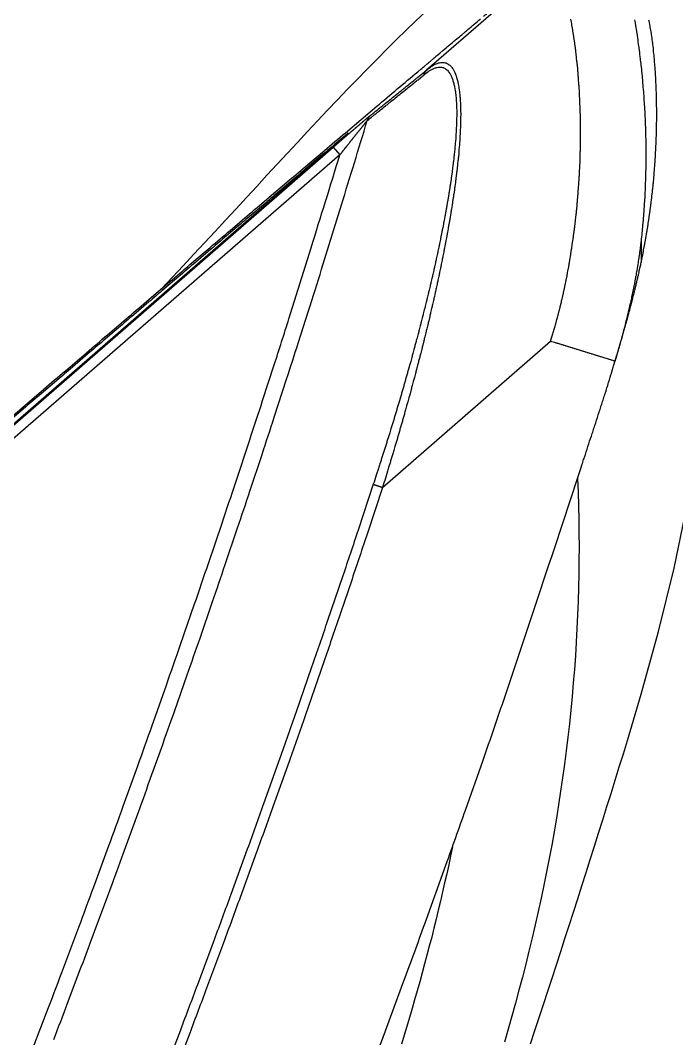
# Model space of a CAD drawing. Extents: x 527 to 614, y 487 to 635.
# Drawn here: x 604.186 to 605.161, y 521.897 to 523.41 of the extents above; entities that cross this region are included whole.
import ezdxf

# ---------------------------------------------------------------- set-up
doc = ezdxf.new("R2010")
doc.units = 0
doc.header["$MEASUREMENT"] = 0
doc.layers.add('1', color=4, linetype='Continuous')
doc.layers.add('204', color=7, linetype='Continuous')

# ---------------------------------------------------------------- blocks, each defined once
blk = doc.blocks.new('55')
at = {"layer": '204', "color": 4, "linetype": 'Continuous'}
for p, q in [((2.337779, 3.394457), (2.187928, 3.264193)), ((-0.526078, 0.91095), (2.049541, 3.149901)), ((2.049541, 3.149901), (2.05938, 3.138582)), ((2.05938, 3.138582), (-0.516238, 0.899631)), ((2.034707, 3.138515), (-0.487342, 0.946132)), ((2.507122, 3.013519), (2.506917, 2.978342)), ((2.12273, 2.644387), (2.372429, 2.861447)), ((2.468086, 2.831843), (2.473232, 2.848701)), ((2.468086, 2.831843), (2.470908, 2.841085))]:
    blk.add_line(p, q, dxfattribs=at)
for points in [[(2.497251, 3.33922, -0.00092852), (2.497985, 3.33475), (2.498706, 3.330252, -0.00092585), (2.499413, 3.325729), (2.500108, 3.321179, -0.00092941), (2.500788, 3.316605), (2.501455, 3.312005, -0.00093264), (2.502108, 3.307381), (2.502746, 3.302733, -0.00093715), (2.503369, 3.298062), (2.503978, 3.293367, -0.00094248), (2.504571, 3.28865), (2.505148, 3.28391, -0.00094872), (2.50571, 3.27915), (2.506256, 3.274367, -0.00095581), (2.506785, 3.269564), (2.507298, 3.26474, -0.00096374), (2.507794, 3.259897), (2.508272, 3.255034, -0.0009725), (2.508734, 3.250152), (2.509177, 3.245251, -0.00098208), (2.509603, 3.240332), (2.51001, 3.235396, -0.00099245), (2.510399, 3.230442), (2.510768, 3.225471, -0.00100362), (2.511119, 3.220485), (2.51145, 3.215482, -0.00101557), (2.511762, 3.210463), (2.512054, 3.20543, -0.00102831), (2.512326, 3.200382), (2.512577, 3.19532, -0.00104182), (2.512808, 3.190244), (2.513017, 3.185155, -0.00105611), (2.513206, 3.180054), (2.513373, 3.17494, -0.00107118), (2.513518, 3.169814), (2.513641, 3.164676, -0.00108703), (2.513741, 3.159528), (2.513819, 3.154369, -0.00110366), (2.513875, 3.1492), (2.513906, 3.144022, -0.00112111), (2.513915, 3.138834), (2.5139, 3.133637, -0.00113925), (2.513861, 3.128433), (2.513797, 3.12322, -0.00115855), (2.513709, 3.118), (2.513597, 3.112773, -0.0011442), (2.513461, 3.107542), (2.513303, 3.10231, -0.00104349), (2.513123, 3.097077), (2.51292, 3.091843, -0.00106499), (2.512695, 3.08661), (2.512447, 3.08138, -0.00107482), (2.512177, 3.076144), (2.511882, 3.070901, -0.00107695), (2.511568, 3.065681), (2.511233, 3.060493, -0.00112217), (2.510867, 3.055225), (2.510464, 3.049836, -0.00102582), (2.510073, 3.044778), (2.509708, 3.040206, -0.00146704), (2.509186, 3.034343), (2.508312, 3.025325, -0.00125265), (2.507127, 3.013523)], [(2.175073, 3.262129), (2.179741, 3.266056, 0.00001455), (2.184412, 3.269985), (2.189085, 3.273917, 0.00001455), (2.19376, 3.27785), (2.198435, 3.281784, 0.00000673), (2.203109, 3.285717), (2.207781, 3.289648, 0.00000091), (2.212449, 3.293576), (2.217112, 3.2975, -0.00000542), (2.22177, 3.30142), (2.226421, 3.305333, -0.00001171), (2.231063, 3.309238), (2.235693, 3.313133, -0.00001803), (2.240318, 3.317023), (2.244948, 3.320916, -0.00002183), (2.249588, 3.324817), (2.254242, 3.328729, -0.00002621), (2.258906, 3.332648), (2.263575, 3.33657, -0.00003278), (2.268245, 3.340493)], [(2.272914, 3.344413, -0.00003906), (2.277578, 3.348328)], [(2.37244, 2.861455), (2.37443, 2.867908, 0.00202201), (2.376367, 2.874368), (2.378246, 2.880835, 0.00203285), (2.380072, 2.88731), (2.381844, 2.893792, 0.00195747), (2.383564, 2.900281), (2.385232, 2.906775, 0.00190239), (2.38685, 2.913276), (2.388416, 2.919783, 0.00184077), (2.389935, 2.926295), (2.391404, 2.932813, 0.00177963), (2.392827, 2.939335), (2.394202, 2.945862, 0.00171728), (2.395533, 2.952394), (2.396818, 2.95893, 0.00165461), (2.398059, 2.965469), (2.399257, 2.972013, 0.00159048), (2.400414, 2.978559), (2.401529, 2.985108, 0.00152967), (2.402604, 2.991661), (2.403638, 2.998222, 0.00152434), (2.404632, 3.004789), (2.405586, 3.011364, 0.00151412), (2.406501, 3.017943), (2.407375, 3.024525, 0.00147852), (2.408211, 3.031108), (2.409006, 3.03769, 0.00145441), (2.409763, 3.044269), (2.41048, 3.050844, 0.00143276), (2.41116, 3.057412), (2.411799, 3.063973, 0.00141569), (2.412402, 3.070523), (2.412965, 3.077061, 0.00140257), (2.41349, 3.083586), (2.413977, 3.090095, 0.00139385), (2.414427, 3.096588), (2.414838, 3.103061, 0.00138837), (2.415213, 3.109512), (2.41555, 3.11594, 0.00139218), (2.41585, 3.122346), (2.416111, 3.128731, 0.00144446), (2.416335, 3.135095), (2.416521, 3.141436, 0.00143693), (2.41667, 3.147755), (2.416783, 3.154048, 0.0014133), (2.41686, 3.160314), (2.416901, 3.16655, 0.0013984), (2.416907, 3.172757), (2.416879, 3.17893, 0.00138632), (2.416817, 3.185069), (2.416721, 3.191171, 0.00137861), (2.416592, 3.197237), (2.416431, 3.203262, 0.00137508), (2.416238, 3.209247), (2.416013, 3.215187, 0.00137605), (2.415757, 3.221084), (2.415471, 3.226933, 0.00138176), (2.415155, 3.232735), (2.414809, 3.238485, 0.00139257), (2.414435, 3.244185), (2.414031, 3.24983, 0.00140892), (2.413601, 3.25542), (2.413142, 3.260952, 0.00143134), (2.412656, 3.266427), (2.412144, 3.271839, 0.0014605), (2.411606, 3.27719), (2.411043, 3.282476, 0.00149722), (2.410454, 3.287697), (2.409841, 3.292849, 0.00154238), (2.409205, 3.297932), (2.408544, 3.302943, 0.00159774), (2.407861, 3.307883), (2.407155, 3.312746, 0.00166261), (2.406427, 3.317534), (2.405678, 3.322242, 0.00174789), (2.404908, 3.326872), (2.404115, 3.331416, 0.00181905), (2.403306, 3.335882), (2.402481, 3.340264, 0.00230408)], [(2.506885, 2.978322), (2.507847, 2.982947, 0.0011229), (2.508799, 2.987624), (2.50974, 2.992356, 0.00107658), (2.51067, 2.997138), (2.511586, 3.001969, 0.0011025), (2.512489, 3.006843), (2.513377, 3.01176, 0.00111839), (2.514248, 3.016715), (2.515103, 3.021707, 0.00114541), (2.515939, 3.026732), (2.516756, 3.031788, 0.00117814), (2.517552, 3.036872), (2.518327, 3.041982, 0.00121742), (2.51908, 3.047113), (2.519808, 3.052257, 0.0012352), (2.52051, 3.057399), (2.521185, 3.062527, 0.0011973), (2.521833, 3.06764), (2.522455, 3.07274, 0.00118795), (2.52305, 3.077827), (2.523619, 3.0829, 0.00117703), (2.524163, 3.087957), (2.524681, 3.092999, 0.0011668), (2.525174, 3.098026), (2.525641, 3.103037, 0.00115755), (2.526083, 3.108031), (2.526501, 3.113007, 0.00114902), (2.526894, 3.117967), (2.527263, 3.122908, 0.00114135), (2.527608, 3.127831), (2.527929, 3.132734, 0.00113453), (2.528227, 3.137619), (2.528501, 3.142483, 0.00112859), (2.528752, 3.147328), (2.52898, 3.152151, 0.00112357), (2.529186, 3.156953), (2.529368, 3.161734, 0.00111949), (2.529529, 3.166493), (2.529668, 3.171228, 0.0011164), (2.529785, 3.175941), (2.529879, 3.18063, 0.00111433), (2.529953, 3.185296), (2.530006, 3.189936, 0.00111333), (2.530038, 3.194552), (2.530048, 3.199143, 0.00111347), (2.530039, 3.203708), (2.530009, 3.208246, 0.00111477), (2.529959, 3.212758), (2.529889, 3.217242, 0.00111736), (2.5298, 3.221699), (2.529691, 3.226128, 0.00112115), (2.529564, 3.230528), (2.529417, 3.234899, 0.00112683), (2.529252, 3.239241), (2.529067, 3.243552, 0.00113207), (2.528865, 3.247833), (2.528645, 3.252083, 0.00110467), (2.528409, 3.256301), (2.528155, 3.260485, 0.00111537), (2.527885, 3.264634), (2.527597, 3.268747, 0.00120497), (2.527292, 3.272824), (2.526969, 3.276862, 0.00128463), (2.526628, 3.280862), (2.526268, 3.28482, 0.0013777), (2.52589, 3.288737), (2.525493, 3.292611, 0.0014797), (2.525078, 3.296441), (2.524643, 3.300226, 0.00159356), (2.524189, 3.303965), (2.523714, 3.307656, 0.00172062), (2.523221, 3.3113), (2.522706, 3.314893, 0.00186299), (2.522172, 3.318436), (2.521617, 3.321926, 0.00202305), (2.521041, 3.325364), (2.520444, 3.328746, 0.00220366), (2.519825, 3.332075), (2.519185, 3.335345, 0.00240827), (2.518523, 3.338559)], [(2.183873, 3.256981), (2.185968, 3.258748, -0.00762654), (2.188037, 3.260385), (2.190078, 3.261887, -0.00892307), (2.19209, 3.263257), (2.194071, 3.264484, -0.0109713), (2.196021, 3.265573), (2.197935, 3.266514, -0.01349924), (2.199815, 3.26731), (2.201657, 3.267952, -0.01670749), (2.20346, 3.268444), (2.205222, 3.268777, -0.02045552), (2.206943, 3.268953), (2.20862, 3.268963, -0.02424818), (2.210252, 3.268812), (2.211836, 3.268489, -0.02703336), (2.213372, 3.267998), (2.214858, 3.26733, -0.02764342), (2.216291, 3.266488), (2.217666, 3.265464, -0.02575027), (2.218982, 3.264269), (2.220239, 3.262897, -0.02128748), (2.221437, 3.261359), (2.222574, 3.259652, -0.01707529), (2.223654, 3.257785), (2.224672, 3.255755, -0.01362786), (2.225632, 3.253571), (2.22653, 3.25123, -0.01096571), (2.22737, 3.248742), (2.228149, 3.246103, -0.00895517), (2.228868, 3.243323), (2.229526, 3.240399, -0.00743794), (2.230125, 3.23734), (2.230662, 3.234143, -0.00628884), (2.231139, 3.230817), (2.231554, 3.22736, -0.00535515), (2.231911, 3.223781), (2.232209, 3.220083, -0.00441734), (2.232452, 3.216274), (2.232639, 3.212355, -0.00376416), (2.232774, 3.208335), (2.232854, 3.204213, -0.00325002), (2.232885, 3.2), (2.232864, 3.195695, -0.00283945), (2.232796, 3.191307), (2.232679, 3.186837, -0.00250821), (2.232516, 3.182293), (2.232307, 3.177677, -0.00223849), (2.232055, 3.172996), (2.231759, 3.168252, -0.00201727), (2.231422, 3.163452), (2.231044, 3.1586, -0.00183473), (2.230627, 3.1537), (2.230171, 3.148753, -0.00166784), (2.229679, 3.143757), (2.229149, 3.138705, -0.00150138), (2.228584, 3.133602), (2.227983, 3.12845, -0.00139313), (2.227348, 3.123252), (2.226679, 3.118009, -0.00128794), (2.225978, 3.112725), (2.225244, 3.107399, -0.0011975), (2.22448, 3.102037), (2.223685, 3.096639, -0.00111637), (2.222862, 3.091209), (2.222009, 3.085747, -0.00104422), (2.221129, 3.080257), (2.220222, 3.074739, -0.00097989), (2.219289, 3.069199), (2.218331, 3.063636, -0.0009215), (2.217349, 3.058053), (2.216342, 3.052452, -0.000856), (2.215313, 3.046832), (2.214261, 3.041193, -0.00080924), (2.213188, 3.035537), (2.212092, 3.029864, -0.0007797), (2.210975, 3.024175), (2.209837, 3.01847, -0.00074801), (2.208678, 3.01275), (2.207498, 3.007015, -0.00071898), (2.206299, 3.001268), (2.20508, 2.995507, -0.00069122), (2.203843, 2.989734), (2.202586, 2.983949, -0.00066495), (2.20131, 2.978153), (2.200017, 2.972346, -0.00064), (2.198706, 2.966531), (2.197377, 2.960706, -0.00061629), (2.196032, 2.954872), (2.19467, 2.949031, -0.00059374), (2.193292, 2.943183), (2.191897, 2.937329, -0.00057226), (2.190488, 2.931469), (2.189063, 2.925604, -0.00055179), (2.187624, 2.919734), (2.18617, 2.913861, -0.00053225), (2.184702, 2.907984), (2.183221, 2.902105, -0.0005136), (2.181726, 2.896225), (2.180218, 2.890343, -0.00049577), (2.178698, 2.884461), (2.177166, 2.878579, -0.00047872), (2.175622, 2.872698), (2.174067, 2.866818, -0.00046232), (2.172501, 2.860941), (2.170924, 2.855066, -0.00044764), (2.169336, 2.849193), (2.167736, 2.843319, -0.00043988), (2.166125, 2.837443), (2.164503, 2.831566, -0.00043392), (2.16287, 2.825688), (2.161225, 2.819809, -0.00042734), (2.159569, 2.813929), (2.157902, 2.808048, -0.00042097), (2.156224, 2.802166), (2.154535, 2.796283, -0.0004146), (2.152835, 2.790399), (2.151124, 2.784514, -0.00040829), (2.149403, 2.778628), (2.147671, 2.772741, -0.00040202), (2.145928, 2.766853), (2.144175, 2.760964, -0.00039576), (2.142411, 2.755074), (2.140637, 2.749183, -0.00038964), (2.138853, 2.743291), (2.137058, 2.737397, -0.00038322), (2.135254, 2.731505), (2.13344, 2.725613, -0.00037803), (2.131614, 2.719715), (2.129776, 2.713807, -0.00036878), (2.127935, 2.707922), (2.126096, 2.702071, -0.00037367), (2.124216, 2.696125), (2.122282, 2.690039, -0.00033298), (2.120459, 2.684325), (2.118807, 2.679159, -0.00046072), (2.116664, 2.672522), (2.113336, 2.662298, -0.00037987), (2.108961, 2.648908)], [(2.187921, 3.264197), (2.190003, 3.26595, -0.00778553), (2.192058, 3.267573), (2.194088, 3.269061, -0.00910954), (2.19609, 3.270415), (2.198062, 3.271628, -0.0111682), (2.200004, 3.272701), (2.201914, 3.273627, -0.01368109), (2.203791, 3.27441), (2.205632, 3.275039, -0.01681523), (2.207437, 3.275519), (2.209203, 3.27584, -0.02039112), (2.210932, 3.276006), (2.212618, 3.276008, -0.02389269), (2.214264, 3.27585), (2.215864, 3.275523, -0.02633571), (2.217421, 3.27503), (2.218932, 3.274361, -0.02672095), (2.220393, 3.273522), (2.221799, 3.272504, -0.02486956), (2.223152, 3.271315), (2.224449, 3.269954, -0.02071707), (2.225691, 3.268428), (2.226876, 3.266735, -0.01675986), (2.228006, 3.264883), (2.229079, 3.262868, -0.013479), (2.230098, 3.260701), (2.231058, 3.258378, -0.01091238), (2.231963, 3.255907), (2.23281, 3.253285, -0.00895202), (2.233602, 3.250521), (2.234334, 3.247613, -0.00745851), (2.235011, 3.244568), (2.235629, 3.241384, -0.00631788), (2.23619, 3.238069), (2.236692, 3.234621, -0.00539306), (2.237138, 3.231049), (2.237528, 3.227355, -0.00448275), (2.237865, 3.223546), (2.238147, 3.219624, -0.00382052), (2.238378, 3.215598), (2.238557, 3.211467, -0.00330203), (2.238687, 3.207241), (2.238767, 3.20292, -0.00288782), (2.2388, 3.198512), (2.238785, 3.194019, -0.00255415), (2.238726, 3.189449), (2.23862, 3.184802, -0.00228277), (2.238472, 3.180087), (2.23828, 3.175306, -0.00206057), (2.238047, 3.170465), (2.237773, 3.165567, -0.00187754), (2.23746, 3.160619), (2.237108, 3.155619, -0.00170827), (2.236719, 3.150566), (2.236292, 3.145455, -0.00153575), (2.23583, 3.14029), (2.235332, 3.135072, -0.00142529), (2.2348, 3.129806), (2.234233, 3.124491, -0.00131774), (2.233634, 3.119132), (2.233002, 3.113729, -0.00122543), (2.232339, 3.108286), (2.231645, 3.102804, -0.0011427), (2.230922, 3.097286), (2.230169, 3.091734, -0.00106921), (2.229388, 3.086151), (2.228579, 3.080537, -0.00100378), (2.227744, 3.074897), (2.226882, 3.069232, -0.00094446), (2.225995, 3.063544), (2.225084, 3.057834, -0.00087844), (2.22415, 3.052104), (2.223191, 3.046354, -0.00083053), (2.22221, 3.040584), (2.221207, 3.034795, -0.00079952), (2.220181, 3.028988), (2.219133, 3.023163, -0.00076668), (2.218065, 3.017322), (2.216975, 3.011465, -0.00073658), (2.215864, 3.005593), (2.214733, 2.999706, -0.00070791), (2.213583, 2.993805), (2.212412, 2.987891, -0.00068083), (2.211223, 2.981965), (2.210014, 2.976027, -0.00065518), (2.208788, 2.970079), (2.207543, 2.964119, -0.00063086), (2.206281, 2.958151), (2.205001, 2.952173, -0.00060779), (2.203705, 2.946188), (2.202392, 2.940195, -0.00058587), (2.201063, 2.934195), (2.199718, 2.928189, -0.00056504), (2.198358, 2.922178), (2.196982, 2.916163, -0.00054522), (2.195592, 2.910144), (2.194188, 2.904121, -0.00052635), (2.19277, 2.898097), (2.191338, 2.89207, -0.00050835), (2.189894, 2.886043), (2.188436, 2.880015, -0.0004912), (2.186966, 2.873988), (2.185484, 2.867961, -0.00047475), (2.183991, 2.861937), (2.182486, 2.855916, -0.00045981), (2.18097, 2.849895), (2.179441, 2.843873, -0.00045076), (2.177901, 2.837849), (2.176349, 2.831823, -0.00044466), (2.174785, 2.825796), (2.173209, 2.819768, -0.00043784), (2.171621, 2.813738), (2.170022, 2.807707, -0.00043128), (2.168411, 2.801675), (2.166789, 2.795641, -0.00042471), (2.165156, 2.789606), (2.163511, 2.783569, -0.00041819), (2.161855, 2.777531), (2.160188, 2.771492, -0.00041173), (2.15851, 2.765451), (2.15682, 2.759409, -0.00040529), (2.15512, 2.753366), (2.153409, 2.747322, -0.00039899), (2.151687, 2.741276), (2.149955, 2.735229, -0.00039239), (2.148212, 2.729182), (2.146459, 2.723136, -0.00038705), (2.144694, 2.717083), (2.142915, 2.711019, -0.00037756), (2.141134, 2.704979), (2.139354, 2.698974, -0.00038255), (2.137534, 2.692871), (2.135659, 2.686624, -0.00034089), (2.133893, 2.680758), (2.132291, 2.675455, -0.00047166), (2.130212, 2.668642), (2.126981, 2.658145, -0.00038887), (2.122733, 2.644398)], [(1.555471, 2.735449, -0.00008432), (1.587689, 2.763044), (1.619672, 2.790418, -0.00008666), (1.651424, 2.817575), (1.682927, 2.844499, -0.00008934), (1.714187, 2.871197), (1.745189, 2.897654, -0.00009231), (1.775927, 2.923866), (1.80638, 2.949815, -0.00009596), (1.836591, 2.975537), (1.866554, 3.001028, -0.00009902), (1.896128, 3.026167), (1.925241, 3.050895, -0.00010634), (1.954484, 3.07571), (1.984038, 3.100763, -0.00010138), (2.011609, 3.124122), (2.036386, 3.145103, -0.00014747), (2.06745, 3.171359), (2.114306, 3.210895, -0.00013672), (2.175073, 3.262129)], [(2.100007, 3.189461), (2.102103, 3.191149, 0.00000281), (2.104199, 3.192836), (2.106296, 3.194524, 0.00000281), (2.108392, 3.196211), (2.110488, 3.197899, 0.00000248), (2.112585, 3.199586), (2.114681, 3.201274, 0.00000223), (2.116778, 3.202962), (2.118874, 3.204649, 0.00000195), (2.12097, 3.206337), (2.123067, 3.208025, 0.00000169), (2.125163, 3.209713), (2.12726, 3.211401, 0.00000142), (2.129356, 3.213089), (2.131453, 3.214777, 0.00000115), (2.133549, 3.216465), (2.135646, 3.218153, 0.00000088), (2.137743, 3.219841), (2.139839, 3.221529, 0.00000062), (2.141936, 3.223217), (2.144033, 3.224905, 0.00000035), (2.146129, 3.226593), (2.148226, 3.228281, 0.00000008), (2.150323, 3.22997), (2.15242, 3.231658, -0.00000019), (2.154516, 3.233346), (2.156612, 3.235033, -0.00000046), (2.15871, 3.236722), (2.160811, 3.238414, -0.00000071), (2.162903, 3.240099), (2.164984, 3.241774, -0.00000102), (2.167097, 3.243475), (2.16926, 3.245217, -0.00000115), (2.171291, 3.246852), (2.173127, 3.24833, -0.00000205), (2.175485, 3.250228), (2.179117, 3.253152, -0.00000204), (2.183873, 3.256981)], [(2.104055, 3.19659), (2.106149, 3.198278, -0.00000235), (2.108244, 3.199966), (2.110338, 3.201655, -0.00000235), (2.112432, 3.203343), (2.114527, 3.205031, -0.0000019), (2.116621, 3.20672), (2.118716, 3.208408, -0.00000156), (2.12081, 3.210096), (2.122905, 3.211785, -0.00000119), (2.125, 3.213473), (2.127095, 3.215162, -0.00000083), (2.12919, 3.216851), (2.131285, 3.21854, -0.00000046), (2.13338, 3.220228), (2.135476, 3.221917, -0.0000001), (2.137571, 3.223606), (2.139667, 3.225296, 0.00000026), (2.141762, 3.226985), (2.143858, 3.228674, 0.00000062), (2.145955, 3.230364), (2.148051, 3.232054, 0.00000098), (2.150147, 3.233744), (2.152244, 3.235434, 0.00000134), (2.154341, 3.237124), (2.156438, 3.238814, 0.0000017), (2.158535, 3.240505), (2.160631, 3.242195, 0.00000207), (2.16273, 3.243887), (2.164832, 3.245581, 0.0000024), (2.166926, 3.247269), (2.169008, 3.248947, 0.00000286), (2.171123, 3.250653), (2.173288, 3.252398, 0.00000289), (2.175321, 3.254037), (2.177159, 3.255519, 0.00000465), (2.17952, 3.257423), (2.183157, 3.260356, 0.00000434), (2.187921, 3.264197)], [(2.187921, 3.264197), (2.187766, 3.264059, 0.00436196), (2.187613, 3.263918), (2.187463, 3.263775, 0.00436256), (2.187315, 3.263629), (2.18717, 3.26348, 0.00431929), (2.187027, 3.263329), (2.186887, 3.263175, 0.00428797), (2.186749, 3.263019), (2.186614, 3.26286, 0.0042564), (2.186482, 3.262699), (2.186352, 3.262536, 0.00422754), (2.186225, 3.262371), (2.186101, 3.262203, 0.00420098), (2.18598, 3.262033), (2.185861, 3.26186, 0.004177), (2.185745, 3.261686), (2.185632, 3.26151, 0.00415566), (2.185522, 3.261331), (2.185415, 3.261151, 0.00413714), (2.18531, 3.260969), (2.185209, 3.260784, 0.00412112), (2.185111, 3.260598), (2.185015, 3.26041, 0.00410897), (2.184923, 3.260221), (2.184833, 3.260029, 0.00409586), (2.184747, 3.259836), (2.184664, 3.259642, 0.00409886), (2.184583, 3.259445), (2.184506, 3.259247, 0.004058), (2.184432, 3.259048), (2.184362, 3.258849, 0.00418156), (2.184294, 3.258645), (2.184229, 3.258435, 0.00377918), (2.184169, 3.258236), (2.184117, 3.258057, 0.00535307), (2.184057, 3.257823), (2.183975, 3.257459, 0.00449216), (2.183873, 3.256981)], [(2.049538, 3.149904), (2.050304, 3.15057, -0.00002642), (2.051071, 3.151236), (2.051838, 3.151902, -0.00002641), (2.052605, 3.152567), (2.053371, 3.153233, -0.00002735), (2.054138, 3.153898), (2.054905, 3.154563, -0.00002807), (2.055671, 3.155228), (2.056438, 3.155892, -0.00002889), (2.057203, 3.156556), (2.057969, 3.15722, -0.00002972), (2.058734, 3.157883), (2.059499, 3.158545, -0.00003058), (2.060263, 3.159207), (2.061027, 3.159868, -0.00003147), (2.06179, 3.160528), (2.062552, 3.161188, -0.0000324), (2.063314, 3.161847), (2.064074, 3.162505, -0.00003336), (2.064834, 3.163162), (2.065593, 3.163818, -0.00003437), (2.066351, 3.164473), (2.067108, 3.165126, -0.00003541), (2.067863, 3.165779), (2.068618, 3.166431, -0.0000365), (2.069371, 3.167081), (2.070123, 3.16773, -0.00003763), (2.070874, 3.168377), (2.071624, 3.169024, -0.00003881), (2.072371, 3.169668), (2.073118, 3.170312, -0.00004004), (2.073863, 3.170953), (2.074606, 3.171593, -0.00004132), (2.075347, 3.172232), (2.076087, 3.172868, -0.00004267), (2.076825, 3.173503), (2.077561, 3.174136, -0.00004407), (2.078296, 3.174768), (2.079028, 3.175397, -0.00004554), (2.079758, 3.176024), (2.080486, 3.176649, -0.00004708), (2.081212, 3.177273), (2.081936, 3.177894, -0.00004946), (2.082657, 3.178512), (2.083376, 3.179128, -0.00005516), (2.084091, 3.179741), (2.084803, 3.180351, -0.00006159), (2.085511, 3.180958), (2.086216, 3.18156, -0.00006843), (2.086916, 3.182159), (2.087611, 3.182753, -0.00007453), (2.088301, 3.183343), (2.088987, 3.183928, -0.00007953), (2.089667, 3.184508), (2.090342, 3.185083, -0.00008532), (2.091012, 3.185654), (2.091675, 3.186219, -0.00009164), (2.092333, 3.186778), (2.092984, 3.187332, -0.00009882), (2.09363, 3.187879), (2.094268, 3.188421, -0.00011053), (2.094898, 3.188955), (2.09552, 3.189482, -0.00012929), (2.096134, 3.190001), (2.096737, 3.19051, -0.00015077), (2.09733, 3.191011), (2.097911, 3.1915, -0.00017788), (2.098481, 3.19198), (2.099039, 3.192448, -0.00020849), (2.099582, 3.192904), (2.100108, 3.193344, -0.00026094), (2.100626, 3.193776), (2.101135, 3.1942, -0.00032114), (2.101605, 3.194591), (2.102022, 3.194937, -0.00062529), (2.10251, 3.195337), (2.103196, 3.195895, -0.00091496), (2.104055, 3.19659)], [(2.104055, 3.19659), (2.103854, 3.196408, 0.00554333), (2.103656, 3.196222), (2.103462, 3.196032, 0.0054829), (2.103272, 3.195836), (2.103085, 3.195635, 0.00552525), (2.102903, 3.19543), (2.102724, 3.195221, 0.00552726), (2.10255, 3.195007), (2.102381, 3.194788, 0.00553018), (2.102216, 3.194566), (2.102055, 3.194339, 0.00552195), (2.1019, 3.194109), (2.101749, 3.193875, 0.00550772), (2.101603, 3.193637), (2.101463, 3.193395, 0.00548069), (2.101327, 3.193151), (2.101197, 3.192903, 0.00546324), (2.101072, 3.192651), (2.100952, 3.192397, 0.00537948), (2.100838, 3.192141), (2.10073, 3.191884, 0.0054942), (2.100627, 3.19162), (2.100528, 3.191347, 0.00493449), (2.100438, 3.19109), (2.100359, 3.190856, 0.00685008), (2.100271, 3.190553), (2.100153, 3.190081, 0.00570443), (2.100007, 3.189461)], [(1.6342, 1.823735, 0.000732), (1.65476, 1.877693), (1.675156, 1.931708, 0.00073194), (1.695394, 1.985777), (1.715469, 2.039904, 0.00073211), (1.735387, 2.094085), (1.755141, 2.148324, 0.0007322), (1.774737, 2.202616), (1.794169, 2.256964, 0.00073241), (1.813445, 2.311371), (1.832559, 2.365839, 0.00073191), (1.851512, 2.420349), (1.870294, 2.474894, 0.00073371), (1.888936, 2.52955), (1.90744, 2.584347, 0.00072723), (1.925718, 2.638975), (1.943733, 2.69333, 0.00074931), (1.961859, 2.748624), (1.980216, 2.805276, 0.00067785), (1.997357, 2.858496), (2.012774, 2.906637, 0.00095557), (2.032214, 2.968591), (2.061688, 3.06418, 0.00080225), (2.100007, 3.189461)], [(2.059372, 3.138574), (2.059944, 3.1393, -0.00001588), (2.060516, 3.140026), (2.061089, 3.140751, -0.00001587), (2.061661, 3.141477), (2.062233, 3.142202, -0.00001912), (2.062805, 3.142927), (2.063377, 3.143652, -0.00002156), (2.063949, 3.144376), (2.06452, 3.1451, -0.00002424), (2.065092, 3.145824), (2.065663, 3.146547, -0.0000269), (2.066233, 3.147269), (2.066803, 3.147991, -0.00002961), (2.067373, 3.148712), (2.067943, 3.149432, -0.00003235), (2.068512, 3.150151), (2.06908, 3.15087, -0.00003514), (2.069648, 3.151588), (2.070215, 3.152304, -0.00003799), (2.070781, 3.15302), (2.071347, 3.153734, -0.00004088), (2.071912, 3.154448), (2.072477, 3.15516, -0.00004384), (2.07304, 3.155871), (2.073603, 3.15658, -0.00004687), (2.074165, 3.157288), (2.074726, 3.157995, -0.00004998), (2.075286, 3.1587), (2.075845, 3.159404, -0.00005316), (2.076403, 3.160106), (2.07696, 3.160806, -0.00005644), (2.077516, 3.161505), (2.07807, 3.162201, -0.00005981), (2.078624, 3.162896), (2.079176, 3.16359, -0.00006328), (2.079727, 3.164281), (2.080276, 3.16497, -0.00006687), (2.080825, 3.165657), (2.081372, 3.166342, -0.00007059), (2.081917, 3.167025), (2.082461, 3.167705, -0.00007443), (2.083004, 3.168383), (2.083545, 3.169059, -0.00007826), (2.084084, 3.169732), (2.084621, 3.170403, -0.00008177), (2.085156, 3.17107), (2.085689, 3.171733, -0.0000859), (2.086219, 3.172393), (2.086746, 3.173049, -0.00008965), (2.08727, 3.1737), (2.08779, 3.174346, -0.00007308), (2.088307, 3.174988), (2.08882, 3.175625, -0.00003083), (2.089329, 3.176257), (2.089833, 3.176883, 0.00000934), (2.090334, 3.177504), (2.090829, 3.178119, 0.00005307), (2.091319, 3.178728), (2.091804, 3.179331, 0.00009708), (2.092284, 3.179928), (2.092758, 3.180519, 0.00009238), (2.093226, 3.181102), (2.093687, 3.181677, 0.00001982), (2.094141, 3.182243), (2.094588, 3.182799, -0.00004895), (2.095026, 3.183345), (2.095456, 3.18388, -0.00012915), (2.095878, 3.184404), (2.09629, 3.184916, -0.00022019), (2.096692, 3.185413), (2.097081, 3.185895, -0.00032886), (2.097465, 3.186367), (2.097842, 3.18683, -0.00033652), (2.098191, 3.187257), (2.0985, 3.187636, -0.00039699), (2.098862, 3.188076), (2.09937, 3.188692, -0.00038482), (2.100007, 3.189461)], [(2.070592, 3.169991), (2.050748, 3.153254, 0.00009481), (2.030708, 3.136341), (2.010464, 3.119242, 0.000091), (1.990028, 3.101968), (1.969395, 3.084515, 0.00008744), (1.948576, 3.066892), (1.927566, 3.049095, 0.00008423), (1.906375, 3.031133), (1.884999, 3.013002, 0.00008133), (1.863449, 2.994711), (1.841719, 2.976255, 0.00007871), (1.81982, 2.957644), (1.797748, 2.938874, 0.00007634), (1.775513, 2.919954), (1.753111, 2.90088, 0.00007419), (1.730552, 2.881662), (1.707835, 2.862296, 0.00007227), (1.684967, 2.842791), (1.661947, 2.823145, 0.00007056), (1.638784, 2.803366), (1.615476, 2.783451, 0.00006904), (1.592032, 2.763409), (1.56845, 2.743238, 0.0000677), (1.544739, 2.722945)], [(2.070592, 3.169991), (2.070804, 3.170173, -0.00128431), (2.071, 3.170338), (2.07118, 3.170488, -0.00189749), (2.071333, 3.170614), (2.071446, 3.170704, -0.00504955), (2.071515, 3.170756), (2.071539, 3.170768, -0.19726684), (2.07152, 3.170742), (2.071457, 3.170679, -0.01207427), (2.071354, 3.170582), (2.071214, 3.170452, -0.00231484), (2.071044, 3.170297), (2.07085, 3.170122, -0.00079062), (2.07064, 3.169933), (2.070419, 3.169735, -0.00038175), (2.070191, 3.169531), (2.069955, 3.169321, -0.00027173), (2.069713, 3.169105), (2.069465, 3.168885, -0.00019884), (2.069212, 3.168661), (2.068955, 3.168433, -0.00013939), (2.068695, 3.168203), (2.068432, 3.167971, -0.00009234), (2.068168, 3.167737), (2.067902, 3.167502, -0.00007257), (2.067635, 3.167267), (2.067366, 3.16703, -0.00006803), (2.067096, 3.166792), (2.066825, 3.166553, -0.00006109), (2.066553, 3.166313), (2.06628, 3.166073, -0.00005526), (2.066006, 3.165832), (2.065731, 3.16559, -0.00004958), (2.065455, 3.165348), (2.065179, 3.165105, -0.00004424), (2.064902, 3.164862), (2.064625, 3.164619, -0.00003912), (2.064348, 3.164375), (2.06407, 3.164131, -0.00003419), (2.063792, 3.163888), (2.063514, 3.163644, -0.00002942), (2.063237, 3.1634), (2.062959, 3.163157, -0.00002474), (2.062682, 3.162914), (2.062405, 3.162671, -0.00002073), (2.062128, 3.162428), (2.061851, 3.162186, -0.00002012), (2.061574, 3.161943), (2.061297, 3.1617, -0.0000202), (2.061019, 3.161457), (2.06074, 3.161213, -0.0000199), (2.060461, 3.160968), (2.06018, 3.160722, -0.00001945), (2.059898, 3.160475), (2.059614, 3.160227, -0.00001867), (2.059329, 3.159977), (2.059042, 3.159727, -0.00001763), (2.058754, 3.159475), (2.058465, 3.159222, -0.00001671), (2.058174, 3.158968), (2.057883, 3.158713, -0.00001584), (2.05759, 3.158457), (2.057297, 3.158201, -0.00001505), (2.057003, 3.157944), (2.056707, 3.157686, -0.00001431), (2.056412, 3.157427), (2.056115, 3.157168, -0.00001362), (2.055818, 3.156908), (2.05552, 3.156648, -0.00001298), (2.055222, 3.156388), (2.054923, 3.156127, -0.00001238), (2.054625, 3.155866), (2.054325, 3.155605, -0.00001182), (2.054026, 3.155344), (2.053727, 3.155082, -0.0000113), (2.053427, 3.154821), (2.053128, 3.154559, -0.00001081), (2.052828, 3.154298), (2.052529, 3.154037, -0.00001035), (2.05223, 3.153776), (2.051932, 3.153516, -0.00000991), (2.051634, 3.153256), (2.051336, 3.152996, -0.0000095), (2.051039, 3.152736), (2.050742, 3.152478, -0.00000912), (2.050446, 3.15222), (2.050151, 3.151962, -0.00000875), (2.049856, 3.151705), (2.049563, 3.151449, -0.00000843), (2.04927, 3.151194), (2.048978, 3.15094, -0.00000829), (2.048687, 3.150686), (2.048397, 3.150433, -0.00000816), (2.048107, 3.15018), (2.047817, 3.149928, -0.000008), (2.047528, 3.149676), (2.04724, 3.149424, -0.00000782), (2.046952, 3.149173), (2.046663, 3.148922, -0.00000761), (2.046375, 3.148671), (2.046088, 3.14842, -0.00000737), (2.0458, 3.148169), (2.045512, 3.147918, -0.00000711), (2.045224, 3.147667), (2.044935, 3.147416, -0.00000685), (2.044647, 3.147165), (2.044358, 3.146913, -0.00000676), (2.044068, 3.146661), (2.043779, 3.146409, -0.00000681), (2.043489, 3.146156), (2.043198, 3.145903, -0.00000682), (2.042908, 3.14565), (2.042616, 3.145397, -0.00000684), (2.042325, 3.145143), (2.042033, 3.144888, -0.00000685), (2.04174, 3.144634), (2.041447, 3.144379, -0.00000686), (2.041154, 3.144123), (2.04086, 3.143867, -0.00000686), (2.040565, 3.143611), (2.04027, 3.143354, -0.00000686), (2.039974, 3.143097), (2.039678, 3.142839, -0.00000684), (2.039381, 3.142581), (2.039084, 3.142322, -0.00000688), (2.038787, 3.142063), (2.03849, 3.141805, -0.0000068), (2.038193, 3.141546), (2.037896, 3.141288, -0.00000756), (2.037602, 3.141032), (2.037311, 3.140779, -0.00000535), (2.037017, 3.140523), (2.036718, 3.140263, 0.00000643), (2.036439, 3.140021), (2.036188, 3.139802, 0.00016497), (2.035865, 3.13952), (2.035365, 3.139083, 0.00025197), (2.034709, 3.138508)], [(2.066618, 3.164702), (2.066717, 3.164835, 0.00000432), (2.066816, 3.164967), (2.066916, 3.1651, 0.00000434), (2.067015, 3.165232), (2.067114, 3.165365, 0.00000025), (2.067213, 3.165497), (2.067313, 3.165629, -0.00000279), (2.067412, 3.165762), (2.067511, 3.165894, -0.0000061), (2.06761, 3.166027), (2.06771, 3.166159, -0.00000935), (2.067809, 3.166291), (2.067908, 3.166424, -0.00001261), (2.068007, 3.166556), (2.068107, 3.166688, -0.00001587), (2.068206, 3.166821), (2.068305, 3.166953, -0.00001913), (2.068405, 3.167085), (2.068504, 3.167218, -0.00002239), (2.068603, 3.16735), (2.068703, 3.167482, -0.00002565), (2.068802, 3.167614), (2.068901, 3.167747, -0.00002893), (2.069001, 3.167879), (2.0691, 3.168011, -0.00003216), (2.069199, 3.168143), (2.069299, 3.168275, -0.00003554), (2.069398, 3.168407), (2.069498, 3.16854, -0.00003842), (2.069597, 3.168672), (2.069696, 3.168803, -0.00004309), (2.069796, 3.168936), (2.069898, 3.169072, -0.00004168), (2.069995, 3.1692), (2.070082, 3.169315, -0.00006406), (2.070194, 3.169464), (2.070366, 3.169692, -0.00005784), (2.070592, 3.169991)], [(1.603781, 1.81189), (1.626547, 1.871478, 0.00080962), (1.649121, 1.931133), (1.671495, 1.990858, 0.00080974), (1.693677, 2.050649), (1.715658, 2.110508, 0.00081004), (1.737448, 2.170438), (1.75904, 2.230444, 0.00080953), (1.780435, 2.2905), (1.801622, 2.350603, 0.00081157), (1.822637, 2.410836), (1.84348, 2.47123, 0.00080441), (1.864055, 2.531444), (1.884318, 2.591364, 0.00082888), (1.904688, 2.652326), (1.9253, 2.714793, 0.0007497), (1.944537, 2.77348), (1.961833, 2.826571, 0.00105758), (1.983602, 2.894908), (2.016558, 3.000359, 0.00089116), (2.059372, 3.138574)], [(2.507127, 3.013523), (2.506876, 3.011304, -0.0007418), (2.506618, 3.009085), (2.506354, 3.006868, -0.00074193), (2.506083, 3.004651), (2.505805, 3.002435, -0.00072482), (2.505521, 3.000219), (2.505231, 2.998005, -0.00071198), (2.504934, 2.995791), (2.504631, 2.993578, -0.00069796), (2.504322, 2.991365), (2.504007, 2.989154, -0.00068415), (2.503686, 2.986943), (2.503358, 2.984732, -0.00067019), (2.503025, 2.982522), (2.502686, 2.980313, -0.0006655), (2.502341, 2.978105), (2.501989, 2.975897, -0.00067897), (2.501632, 2.973691), (2.501269, 2.971486, -0.00064948), (2.500901, 2.969281), (2.500526, 2.967078, -0.00062596), (2.500146, 2.964876), (2.499761, 2.962674, -0.00060123), (2.499371, 2.960473), (2.498975, 2.958273, -0.00059431), (2.498574, 2.956073), (2.498167, 2.953873, -0.00061274), (2.497754, 2.951672), (2.497336, 2.94947, -0.00060215), (2.496912, 2.947267), (2.496482, 2.945063, -0.00059699), (2.496047, 2.942858), (2.495606, 2.940651, -0.00058976), (2.495159, 2.938443), (2.494706, 2.936233, -0.00058234), (2.494248, 2.934021), (2.493783, 2.931806, -0.0005743), (2.493313, 2.929589), (2.492837, 2.92737, -0.00056577), (2.492355, 2.925147), (2.491867, 2.922922, -0.00055675), (2.491374, 2.920693), (2.490874, 2.918462, -0.00054727), (2.490369, 2.916226), (2.489857, 2.913987, -0.00053737), (2.48934, 2.911744), (2.488816, 2.909497, -0.00052705), (2.488287, 2.907246), (2.487751, 2.90499, -0.00051637), (2.48721, 2.90273), (2.486662, 2.900464, -0.00050534), (2.486109, 2.898194), (2.485549, 2.895919, -0.00049399), (2.484983, 2.893638), (2.484411, 2.891352, -0.00048236), (2.483833, 2.889059), (2.483249, 2.886761, -0.00047046), (2.482659, 2.884457), (2.482062, 2.882147, -0.00045836), (2.481459, 2.87983), (2.48085, 2.877506, -0.00044602), (2.480235, 2.875176), (2.479614, 2.872838, -0.00043362), (2.478986, 2.870493), (2.478352, 2.868141, -0.00042071), (2.477712, 2.865781), (2.477065, 2.863415, -0.000409), (2.476412, 2.861038), (2.475751, 2.858649, -0.00039273), (2.475087, 2.856262), (2.474421, 2.853881, -0.00039152), (2.473736, 2.851452), (2.473029, 2.848956, -0.00034225), (2.47236, 2.846607), (2.471753, 2.844479, -0.0004671), (2.470958, 2.841724), (2.469715, 2.837453, -0.00037256), (2.468076, 2.831842)], [(2.473224, 2.848695), (2.473985, 2.851264, 0.00026996), (2.474743, 2.853835), (2.475498, 2.856406, 0.00027001), (2.47625, 2.858977), (2.476999, 2.861549, 0.00028101), (2.477745, 2.864121), (2.478488, 2.866694, 0.00028932), (2.479228, 2.869267), (2.479965, 2.871841, 0.0002984), (2.480698, 2.874415), (2.481428, 2.876989, 0.0003074), (2.482155, 2.879563), (2.482878, 2.882138, 0.00031652), (2.483598, 2.884712), (2.484314, 2.887287, 0.00032572), (2.485026, 2.889862), (2.485735, 2.892437, 0.00033503), (2.48644, 2.895012), (2.487141, 2.897586, 0.00034442), (2.487838, 2.900161), (2.488532, 2.902736, 0.00035438), (2.489221, 2.90531), (2.489906, 2.907885, 0.00036667), (2.490588, 2.91046), (2.491265, 2.913036, 0.00037911), (2.491939, 2.915613), (2.492608, 2.918191, 0.00039106), (2.493273, 2.92077), (2.493935, 2.923351, 0.00040265), (2.494592, 2.925934), (2.495245, 2.928518, 0.00041377), (2.495895, 2.931105), (2.49654, 2.933695, 0.00042456), (2.497181, 2.936287), (2.497818, 2.938883, 0.00043446), (2.498452, 2.941481), (2.49908, 2.944081, 0.00044539), (2.499706, 2.946688), (2.500328, 2.949303, 0.00045045), (2.500943, 2.951911), (2.501551, 2.954507, 0.00047378), (2.502165, 2.957151), (2.502787, 2.959862, 0.00043478), (2.503369, 2.96241), (2.503894, 2.964716, 0.00062821), (2.504558, 2.967691), (2.505569, 2.972289, 0.00053412), (2.506885, 2.978322)], [(2.468076, 2.831842), (2.46648, 2.832336, -0.00000195), (2.464884, 2.832829), (2.463287, 2.833323, -0.00000195), (2.46169, 2.833816), (2.460093, 2.83431, -0.00000121), (2.458496, 2.834804), (2.456898, 2.835298, -0.00000066), (2.455301, 2.835792), (2.453703, 2.836286, -0.00000006), (2.452104, 2.83678), (2.450506, 2.837274, 0.00000052), (2.448908, 2.837768), (2.44731, 2.838262, 0.00000111), (2.445711, 2.838756), (2.444113, 2.83925, 0.0000017), (2.442514, 2.839745), (2.440916, 2.840239, 0.00000229), (2.439318, 2.840733), (2.43772, 2.841227, 0.00000288), (2.436121, 2.841721), (2.434523, 2.842214, 0.00000347), (2.432926, 2.842708), (2.431328, 2.843202, 0.00000406), (2.429731, 2.843696), (2.428134, 2.844189, 0.00000465), (2.426537, 2.844682), (2.42494, 2.845176, 0.00000526), (2.423344, 2.845669), (2.421748, 2.846162, 0.00000577), (2.420153, 2.846654), (2.418558, 2.847147, 0.00000439), (2.416963, 2.84764), (2.415369, 2.848132, 0.00000072), (2.413775, 2.848624), (2.412181, 2.849116, -0.00000261), (2.410588, 2.849608), (2.408996, 2.8501, -0.00000603), (2.407403, 2.850592), (2.405811, 2.851084, -0.00000944), (2.40422, 2.851576), (2.402629, 2.852067, -0.00001286), (2.401038, 2.852559), (2.399448, 2.853051, -0.00001624), (2.397858, 2.853542), (2.396268, 2.854034, -0.00002071), (2.39468, 2.854526), (2.393092, 2.855017, -0.00003395), (2.391503, 2.85551), (2.389911, 2.856003, -0.00004967), (2.388326, 2.856494), (2.386751, 2.856983, -0.00006792), (2.38515, 2.857481), (2.383512, 2.857991, -0.00007439), (2.381974, 2.85847), (2.380584, 2.858903, -0.00013031), (2.378798, 2.859461), (2.376045, 2.860324, -0.0001282), (2.37244, 2.861455)], [(2.417761, 2.67401), (2.419005, 2.677858, -0.00015077), (2.420255, 2.681713), (2.421511, 2.685577, -0.00014949), (2.422771, 2.68945), (2.424036, 2.693331, -0.00010416), (2.425305, 2.697219), (2.426578, 2.701114, -0.00007069), (2.427855, 2.705017), (2.429134, 2.708926, -0.00003488), (2.430416, 2.712842), (2.4317, 2.716764, -0.00000018), (2.432985, 2.720692), (2.434272, 2.724625, 0.00003437), (2.43556, 2.728564), (2.436849, 2.732508, 0.00006865), (2.438138, 2.736456), (2.439426, 2.740409, 0.00010278), (2.440714, 2.744366), (2.442001, 2.748326, 0.00013685), (2.443287, 2.75229), (2.44457, 2.756257, 0.0001709), (2.445851, 2.760227), (2.44713, 2.7642, 0.00020513), (2.448406, 2.768175), (2.449678, 2.772153, 0.00023922), (2.450946, 2.776131), (2.45221, 2.780109, 0.00027468), (2.45347, 2.784092), (2.454727, 2.788082, 0.00030635), (2.455973, 2.792056), (2.457207, 2.796007, 0.00035346), (2.458454, 2.800022), (2.459721, 2.804129, 0.00034942), (2.460907, 2.807985), (2.461976, 2.811471, 0.0005504), (2.463331, 2.815945), (2.465392, 2.822829, 0.00050914), (2.468076, 2.831842)], [(2.466162, 2.825308), (2.466273, 2.825683, -0.00006293), (2.466384, 2.826058), (2.466496, 2.826435, -0.00006227), (2.466608, 2.826812), (2.46672, 2.827191, -0.00006246), (2.466833, 2.82757), (2.466946, 2.82795, -0.00006242), (2.467059, 2.828332), (2.467173, 2.828714, -0.00006242), (2.467288, 2.829097), (2.467402, 2.829481, -0.0000624), (2.467518, 2.829867), (2.467633, 2.830253, -0.00006237), (2.467749, 2.83064), (2.467865, 2.831029, -0.00006233), (2.467982, 2.831418), (2.468099, 2.831808, -0.00006227), (2.468217, 2.8322), (2.468335, 2.832592, -0.00006222), (2.468454, 2.832985), (2.468572, 2.83338, -0.00006214), (2.468692, 2.833776), (2.468811, 2.834172, -0.00006208), (2.468932, 2.83457), (2.469052, 2.834969, -0.00006194), (2.469173, 2.835369), (2.469295, 2.835769, -0.00006201), (2.469417, 2.836172), (2.469539, 2.836576, -0.00006134), (2.469662, 2.836979), (2.469784, 2.837381, -0.00006316), (2.469909, 2.837791), (2.470037, 2.838211, -0.00005689), (2.470157, 2.838607), (2.470266, 2.838965, -0.00008063), (2.470408, 2.839428), (2.470627, 2.840143, -0.00006709), (2.470914, 2.841083)], [(2.092081, 1.743244, 0.00110617), (2.123607, 1.827252), (2.154565, 1.910852, 0.00114135), (2.185581, 1.995901), (2.216849, 2.083044, 0.00103562), (2.24597, 2.164909), (2.272099, 2.238961, 0.00144571), (2.30478, 2.334261), (2.353991, 2.481299, 0.00120087), (2.417761, 2.67401)], [(2.417761, 2.67401), (2.417784, 2.674081, 0.00008291), (2.417808, 2.674151), (2.417831, 2.674222, 0.00008296), (2.417854, 2.674293), (2.417877, 2.674363, 0.00007079), (2.4179, 2.674434), (2.417924, 2.674504, 0.00006174), (2.417947, 2.674575), (2.41797, 2.674645, 0.0000519), (2.417993, 2.674716), (2.418016, 2.674787, 0.00004226), (2.418039, 2.674857), (2.418062, 2.674928, 0.00003257), (2.418085, 2.674998), (2.418108, 2.675069, 0.0000229), (2.418131, 2.675139), (2.418155, 2.67521, 0.00001322), (2.418178, 2.67528), (2.418201, 2.675351, 0.00000353), (2.418224, 2.675421), (2.418247, 2.675492, -0.00000617), (2.41827, 2.675562), (2.418293, 2.675633, -0.0000159), (2.418316, 2.675703), (2.418339, 2.675774, -0.00002559), (2.418362, 2.675844), (2.418385, 2.675914, -0.00003548), (2.418408, 2.675985), (2.418431, 2.676055, -0.0000447), (2.418454, 2.676125), (2.418477, 2.676195, -0.00005654), (2.4185, 2.676266), (2.418524, 2.676338, -0.00005924), (2.418546, 2.676406), (2.418566, 2.676468, -0.00009937), (2.418592, 2.676546), (2.418632, 2.676668, -0.00009558), (2.418685, 2.676826)], [(2.108961, 2.648908), (2.086418, 2.580835, -0.00090095), (2.063636, 2.512848), (2.040604, 2.444951, -0.00090126), (2.017333, 2.377141), (1.993814, 2.309423, -0.00090113), (1.970055, 2.241792), (1.946048, 2.174255, -0.00090111), (1.921803, 2.106806), (1.89731, 2.039451, -0.00090106), (1.872579, 1.972187), (1.847601, 1.905018, -0.00090102), (1.822386, 1.83794), (1.796924, 1.770958, -0.00090097)], [(2.108961, 2.648908), (2.109046, 2.648881, -0.00039563), (2.109137, 2.648852), (2.109235, 2.648821, -0.00029814), (2.109339, 2.648787), (2.10945, 2.648752, -0.00021916), (2.109566, 2.648714), (2.109689, 2.648674, -0.00016783), (2.109818, 2.648633), (2.109952, 2.648589, -0.00013007), (2.110093, 2.648543), (2.110239, 2.648495, -0.00010203), (2.110391, 2.648446), (2.110549, 2.648394, -0.00008045), (2.110713, 2.648341), (2.110882, 2.648285, -0.00006347), (2.111056, 2.648228), (2.111237, 2.648169, -0.0000498), (2.111422, 2.648108), (2.111613, 2.648046, -0.00003861), (2.111808, 2.647981), (2.112009, 2.647915, -0.00002928), (2.112216, 2.647848), (2.112427, 2.647778, -0.0000214), (2.112643, 2.647707), (2.112864, 2.647634, -0.00001463), (2.113089, 2.64756), (2.11332, 2.647484, -0.00000875), (2.113555, 2.647407), (2.113795, 2.647328, -0.00000358), (2.114039, 2.647248), (2.114288, 2.647166, -0.00000004), (2.114541, 2.647082), (2.114798, 2.646998), (2.115059, 2.646912), (2.115324, 2.646825), (2.115593, 2.646736), (2.115865, 2.646647), (2.11614, 2.646556), (2.116419, 2.646464), (2.1167, 2.646372), (2.116985, 2.646278, 0.00000003), (2.117272, 2.646184), (2.117562, 2.646088, -0.00000008), (2.117854, 2.645992), (2.118148, 2.645895, 0.0000013), (2.118444, 2.645798), (2.118742, 2.6457, 0.00002102), (2.119042, 2.645601), (2.119345, 2.645502, 0.00005182), (2.119647, 2.645402), (2.119949, 2.645303, 0.00008416), (2.120257, 2.645202), (2.120574, 2.645099, 0.00009956), (2.120872, 2.645001), (2.121142, 2.644913, 0.00018806), (2.121491, 2.6448), (2.122028, 2.644626, 0.00019245), (2.122733, 2.644398)], [(2.122733, 2.644398), (2.100165, 2.576246, -0.0008974), (2.077362, 2.508193), (2.054314, 2.440244, -0.00089841), (2.031033, 2.372394), (2.007507, 2.304648, -0.00089903), (1.983747, 2.237002), (1.959743, 2.169459, -0.00089963), (1.935504, 2.102015), (1.911022, 2.034675, -0.00090011), (1.886306, 1.967434), (1.861346, 1.900297, -0.00090051), (1.836151, 1.833258), (1.810713, 1.766324, -0.00090081)], [(-0.856714, 0.482645), (-0.891503, 0.445256, -0.00000105), (-0.926293, 0.407867), (-0.961083, 0.370477, -0.00000105), (-0.995873, 0.333087), (-1.030664, 0.295698, -0.00000094), (-1.065456, 0.258308), (-1.100247, 0.220917, -0.00000086), (-1.13504, 0.183527), (-1.169832, 0.146137, -0.00000077), (-1.204625, 0.108746), (-1.239418, 0.071355, -0.00000068), (-1.274211, 0.033965), (-1.309005, -0.003426, -0.0000006), (-1.343799, -0.040817), (-1.378593, -0.078208, -0.00000051), (-1.413388, -0.1156), (-1.448182, -0.152991, -0.00000042), (-1.482977, -0.190382), (-1.517772, -0.227774, -0.00000034), (-1.552567, -0.265165)], [(-1.587362, -0.302557, -0.00000025), (-1.622158, -0.339948)], [(-1.656953, -0.37734, -0.00000016), (-1.691748, -0.414732)], [(-1.726544, -0.452123, -0.00000007), (-1.76134, -0.489515)], [(-1.865726, -0.60169, 0.00000006), (-1.900522, -0.639082)], [(-1.935318, -0.676474, 0.00000005), (-1.970113, -0.713866)], [(-2.004909, -0.751257, 0.00000005), (-2.039704, -0.788649)], [(-2.0745, -0.826041, 0.00000005), (-2.109295, -0.863433)], [(-2.144091, -0.900825, 0.00000005), (-2.178886, -0.938217)], [(-2.213682, -0.975608, 0.00000005), (-2.248478, -1.013)], [(-2.283273, -1.050392, 0.00000005), (-2.318069, -1.087784)], [(-2.352864, -1.125176, 0.00000005), (-2.38766, -1.162568)], [(-2.422455, -1.19996, 0.00000005), (-2.45725, -1.237351)], [(-2.492046, -1.274743, 0.00000005), (-2.526841, -1.312135)], [(-2.561637, -1.349527, 0.00000005), (-2.596432, -1.386919)], [(-2.631228, -1.424311, 0.00000005), (-2.666023, -1.461703)], [(-2.700818, -1.499095, 0.00000005), (-2.735614, -1.536487)], [(-2.770409, -1.573879, 0.00000005), (-2.805205, -1.611271)], [(-2.84, -1.648663, 0.00000005), (-2.874795, -1.686055)], [(-2.909591, -1.723447, 0.00000005), (-2.944386, -1.760839)], [(-2.979181, -1.798231, 0.00000005), (-3.013977, -1.835623)], [(-3.048772, -1.873015, 0.00000005), (-3.083567, -1.910407)], [(-3.118363, -1.947799, 0.00000005), (-3.153158, -1.985191)], [(-3.187953, -2.022583, 0.00000005), (-3.222749, -2.059975)], [(-3.257544, -2.097367, 0.00000005), (-3.292339, -2.134759)], [(-3.327135, -2.172151, 0.00000005), (-3.36193, -2.209543)], [(-3.396725, -2.246935, 0.00000005), (-3.43152, -2.284328)], [(-3.466316, -2.32172, 0.00000005), (-3.501111, -2.359112)], [(-3.535906, -2.396504, 0.00000005), (-3.570701, -2.433896)], [(-3.605496, -2.471288, 0.00000005), (-3.640292, -2.50868)], [(-3.675087, -2.546073, 0.00000005), (-3.709882, -2.583465)], [(-3.744677, -2.620857, 0.00000005), (-3.779472, -2.658249)], [(-3.814267, -2.695641, 0.00000005), (-3.849063, -2.733033)], [(-3.883858, -2.770426, 0.00000005), (-3.918653, -2.807818)], [(-3.953448, -2.84521, 0.00000005), (-3.988243, -2.882602)], [(-4.023038, -2.919995, 0.00000005), (-4.057833, -2.957387)], [(-4.092628, -2.994779, 0.00000005), (-4.127423, -3.032171)], [(-4.162218, -3.069564, 0.00000005), (-4.197014, -3.106956)], [(-4.231809, -3.144348, 0.00000005), (-4.266604, -3.18174)], [(-4.301399, -3.219133, 0.00000005), (-4.336194, -3.256525)], [(-4.370989, -3.293917, 0.00000005), (-4.405784, -3.33131)], [(-4.440579, -3.368702, 0.00000005), (-4.475374, -3.406094)], [(-4.510169, -3.443487, 0.00000005), (-4.544964, -3.480879)], [(-4.579759, -3.518271, 0.00000005), (-4.614554, -3.555664)], [(-4.649349, -3.593056, 0.00000005), (-4.684144, -3.630448)], [(-4.718938, -3.667841, 0.00000005), (-4.753733, -3.705233)], [(-4.788528, -3.742626, 0.00000005), (-4.823323, -3.780018)], [(-4.858118, -3.81741, 0.00000005), (-4.892913, -3.854803)], [(-4.927708, -3.892195, 0.00000006), (-4.962503, -3.929588)], [(-4.997298, -3.96698, 0.00000006), (-5.032093, -4.004373)], [(-5.066888, -4.041765, 0.00000006), (-5.101682, -4.079158)], [(-5.136476, -4.116549, 0.00000006), (-5.171272, -4.153943)], [(-5.206071, -4.19134, 0.00000005), (-5.240862, -4.228728)], [(-5.275639, -4.266101, 0.00000006), (-5.310451, -4.303513)], [(-5.345316, -4.340981, 0.00000005), (-5.380041, -4.378298)], [(-5.414557, -4.415391, 0.00000008), (-5.44963, -4.453083)], [(-5.485522, -4.491655, -0.00000005), (-5.51922, -4.527868)], [(-0.839355, 0.466233), (-0.88808, 0.413868, -0.00000008), (-0.936805, 0.361503), (-0.98553, 0.309139, -0.00000008), (-1.034255, 0.256774), (-1.082979, 0.204409, -0.00000006), (-1.131704, 0.152045), (-1.180429, 0.09968, -0.00000004), (-1.229154, 0.047316), (-1.277879, -0.005049, -0.00000003), (-1.326604, -0.057414), (-1.375329, -0.109779), (-1.424054, -0.162143), (-1.472779, -0.214508), (-1.521504, -0.266873)], [(-1.667679, -0.423967, 0.00000004), (-1.716404, -0.476332)], [(-1.765129, -0.528696, 0.00000005), (-1.813854, -0.581061)], [(-1.862579, -0.633426, 0.00000006), (-1.911304, -0.685791)], [(-1.960029, -0.738156, 0.00000006), (-2.008754, -0.79052)], [(-2.057479, -0.842885, 0.00000006), (-2.106204, -0.89525)], [(-2.154929, -0.947615, 0.00000006), (-2.203654, -0.99998)], [(-2.252379, -1.052345, 0.00000006), (-2.301104, -1.10471)], [(-2.349829, -1.157075, 0.00000006), (-2.398553, -1.20944)], [(-2.447278, -1.261805, 0.00000006), (-2.496003, -1.31417)], [(-2.544728, -1.366535, 0.00000006), (-2.593453, -1.4189)], [(-2.642177, -1.471265, 0.00000006), (-2.690902, -1.52363)], [(-2.739627, -1.575995, 0.00000006), (-2.788352, -1.62836)], [(-2.837076, -1.680725, 0.00000006), (-2.885801, -1.73309)], [(-2.934526, -1.785455, 0.00000006), (-2.983251, -1.83782)], [(-3.031975, -1.890185, 0.00000006), (-3.0807, -1.94255)], [(-3.129424, -1.994915, 0.00000006), (-3.178149, -2.04728)], [(-3.226874, -2.099646, 0.00000006), (-3.275598, -2.152011)], [(-3.324323, -2.204376, 0.00000006), (-3.373047, -2.256741)], [(-3.421772, -2.309106, 0.00000006), (-3.470497, -2.361471)], [(-3.519221, -2.413837, 0.00000006), (-3.567946, -2.466202)], [(-3.61667, -2.518567, 0.00000006), (-3.665395, -2.570932)], [(-3.714119, -2.623298, 0.00000006), (-3.762844, -2.675663)], [(-3.811568, -2.728028, 0.00000006), (-3.860293, -2.780394)], [(-3.909017, -2.832759, 0.00000006), (-3.957741, -2.885124)], [(-4.006466, -2.93749, 0.00000006), (-4.05519, -2.989855)], [(-4.103915, -3.04222, 0.00000006), (-4.152639, -3.094586)], [(-4.201363, -3.146951, 0.00000006), (-4.250088, -3.199317)], [(-4.298812, -3.251682, 0.00000006), (-4.347536, -3.304048)], [(-4.39626, -3.356413, 0.00000006), (-4.444985, -3.408778)], [(-4.493709, -3.461144, 0.00000006), (-4.542433, -3.513509)], [(-4.591158, -3.565875, 0.00000006), (-4.639882, -3.61824)], [(-4.688606, -3.670606, 0.00000006), (-4.73733, -3.722972)], [(-4.786055, -3.775338, 0.00000007), (-4.834778, -3.827703)], [(-4.883501, -3.880067, 0.00000007), (-4.932227, -3.932434)], [(-4.980957, -3.984806, 0.00000006), (-5.029675, -4.037165)], [(-5.078374, -4.089504, 0.00000007), (-5.127123, -4.141896)], [(-5.175946, -4.194368, 0.00000008), (-5.224571, -4.246628)], [(-5.272906, -4.298575, 0.00000013), (-5.32202, -4.35136)], [(-5.372281, -4.405377, 0.00000015), (-5.419468, -4.456092)], [(-5.462129, -4.501941, 0.00000026), (-5.516918, -4.560825)], [(-5.601305, -4.651521, 0.00000027), (-5.711819, -4.770296)]]:
    blk.add_lwpolyline(points, format="xyb", dxfattribs=at)
blk = doc.blocks.new('VANGUARD')
at = {"layer": '1', "color": 3, "linetype": 'Continuous'}
for points in [[(77.4951, 17.9847), (77.5111, 18.0017), (77.5271, 18.0187), (77.5429, 18.0357), (77.5587, 18.0526), (77.5744, 18.0695), (77.5899, 18.0864), (77.6054, 18.1032), (77.6208, 18.1199), (77.6361, 18.1365), (77.6514, 18.153), (77.6666, 18.1695), (77.6817, 18.1858), (77.6967, 18.202), (77.7117, 18.2181), (77.7266, 18.234), (77.7415, 18.2497), (77.7563, 18.2653), (77.771, 18.2808), (77.7857, 18.296), (77.8003, 18.311), (77.8149, 18.3258), (77.8295, 18.3404), (77.8439, 18.3547), (77.8583, 18.3687), (77.8726, 18.3824), (77.8869, 18.3958)], [(78.0429, 16.8625), (78.0493, 16.882), (78.0558, 16.9015), (78.0622, 16.921), (78.0687, 16.9406), (78.0751, 16.9601), (78.0814, 16.9797), (78.0878, 16.9993), (78.0941, 17.0188), (78.1005, 17.0384), (78.1068, 17.058), (78.1131, 17.0776), (78.1193, 17.0972), (78.1256, 17.1168), (78.1318, 17.1364), (78.138, 17.156), (78.1442, 17.1756), (78.1503, 17.1952), (78.1565, 17.2149), (78.1626, 17.2345), (78.1687, 17.2541), (78.1748, 17.2738), (78.1809, 17.2935), (78.1869, 17.3131), (78.2074, 17.3819), (78.233, 17.4753), (78.2563, 17.5694), (78.2956, 17.759)], [(78.1128, 17.7024), (78.1136, 17.6822), (78.1142, 17.6619), (78.1146, 17.6417), (78.1149, 17.6214), (78.115, 17.6011), (78.1149, 17.5809), (78.1147, 17.5606), (78.1142, 17.5403), (78.1137, 17.5201), (78.1129, 17.4998), (78.1119, 17.4795), (78.1108, 17.4593), (78.1096, 17.439), (78.1081, 17.4188), (78.1065, 17.3986), (78.1047, 17.3784), (78.1028, 17.3582), (78.1007, 17.338), (78.0984, 17.3179), (78.096, 17.2978), (78.0934, 17.2777), (78.0906, 17.2576), (78.0877, 17.2376), (78.0846, 17.2175), (78.0814, 17.1976), (78.078, 17.1776), (78.0744, 17.1577), (78.0707, 17.1379), (78.0669, 17.118), (78.0628, 17.0983), (78.0587, 17.0786), (78.0544, 17.0589), (78.05, 17.0393), (78.0454, 17.0197), (78.0407, 17.0002), (78.0359, 16.9807), (78.0309, 16.9613), (78.0258, 16.9419), (78.0207, 16.9226), (78.0153, 16.9033), (78.0099, 16.8841), (78.0044, 16.865)], [(77.9271, 17.1553), (77.9242, 17.1418), (77.9214, 17.1283), (77.9184, 17.1148), (77.9154, 17.1014), (77.9123, 17.088), (77.9092, 17.0745), (77.906, 17.0611), (77.9028, 17.0477), (77.8994, 17.0344), (77.8961, 17.021), (77.8926, 17.0076), (77.8891, 16.9943), (77.8856, 16.981), (77.882, 16.9677), (77.8783, 16.9544), (77.8746, 16.9411), (77.8708, 16.9279), (77.867, 16.9146), (77.8631, 16.9014), (77.8591, 16.8882), (77.8552, 16.875), (77.8511, 16.8618)]]:
    blk.add_lwpolyline(points, dxfattribs=at)
at = {"layer": '1'}
blk.add_blockref('55', (75.7004, 15.0449), dxfattribs=at)

msp = doc.modelspace()

# ---------------------------------------------------------------- block references
at = {"layer": '1'}
msp.add_blockref('VANGUARD', (526.9005, 505.0267), dxfattribs=at)

doc.saveas('drawing.dxf')
